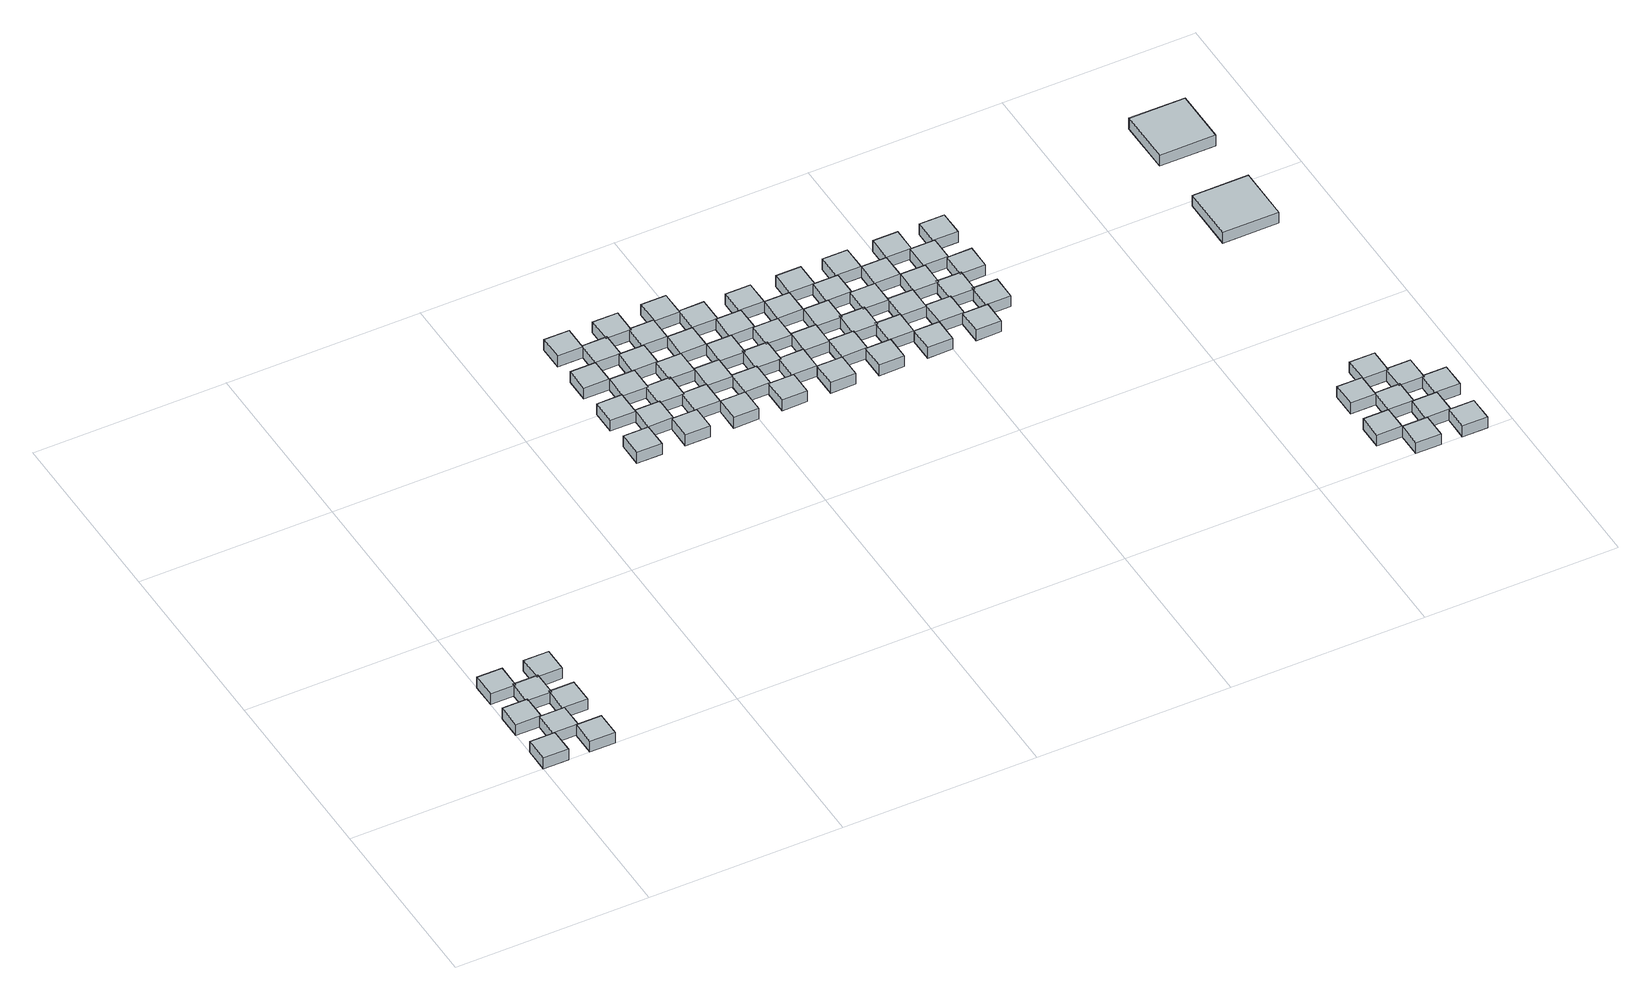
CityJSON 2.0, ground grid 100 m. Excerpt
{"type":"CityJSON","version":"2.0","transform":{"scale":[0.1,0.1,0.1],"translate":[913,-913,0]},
"CityObjects":{
"object1":{"type":"GenericCityObject","geometry":[{"type":"Solid","lod":"1","boundaries":[[[[0,1,2,3]],[[4,5,1,0]],[[5,6,2,1]],[[6,7,3,2]],[[7,4,0,3]],[[7,6,5,4]]]]}]},
"object2":{"type":"GenericCityObject","geometry":[{"type":"Solid","lod":"1","boundaries":[[[[8,9,10,11]],[[12,13,9,8]],[[13,14,10,9]],[[14,15,11,10]],[[15,12,8,11]],[[15,14,13,12]]]]}]},
"object3":{"type":"GenericCityObject","geometry":[{"type":"Solid","lod":"1","boundaries":[[[[16,17,18,19]],[[20,21,17,16]],[[21,22,18,17]],[[22,23,19,18]],[[23,20,16,19]],[[23,22,21,20]]]]}]},
"object4":{"type":"GenericCityObject","geometry":[{"type":"Solid","lod":"1","boundaries":[[[[24,25,26,27]],[[28,29,25,24]],[[29,30,26,25]],[[30,31,27,26]],[[31,28,24,27]],[[31,30,29,28]]]]}]},
"object5":{"type":"GenericCityObject","geometry":[{"type":"Solid","lod":"1","boundaries":[[[[32,33,34,35]],[[36,37,33,32]],[[37,38,34,33]],[[38,39,35,34]],[[39,36,32,35]],[[39,38,37,36]]]]}]},
"object6":{"type":"GenericCityObject","geometry":[{"type":"Solid","lod":"1","boundaries":[[[[40,41,42,43]],[[44,45,41,40]],[[45,46,42,41]],[[46,47,43,42]],[[47,44,40,43]],[[47,46,45,44]]]]}]},
"object7":{"type":"GenericCityObject","geometry":[{"type":"Solid","lod":"1","boundaries":[[[[48,49,50,51]],[[52,53,49,48]],[[53,54,50,49]],[[54,55,51,50]],[[55,52,48,51]],[[55,54,53,52]]]]}]},
"object8":{"type":"GenericCityObject","geometry":[{"type":"Solid","lod":"1","boundaries":[[[[56,57,58,59]],[[60,61,57,56]],[[61,62,58,57]],[[62,63,59,58]],[[63,60,56,59]],[[63,62,61,60]]]]}]},
"object9":{"type":"GenericCityObject","geometry":[{"type":"Solid","lod":"1","boundaries":[[[[64,65,66,67]],[[68,69,65,64]],[[69,70,66,65]],[[70,71,67,66]],[[71,68,64,67]],[[71,70,69,68]]]]}]},
"object10":{"type":"GenericCityObject","geometry":[{"type":"Solid","lod":"1","boundaries":[[[[72,73,74,75]],[[76,77,73,72]],[[77,78,74,73]],[[78,79,75,74]],[[79,76,72,75]],[[79,78,77,76]]]]}]},
"object11":{"type":"GenericCityObject","geometry":[{"type":"Solid","lod":"1","boundaries":[[[[80,81,82,83]],[[84,85,81,80]],[[85,86,82,81]],[[86,87,83,82]],[[87,84,80,83]],[[87,86,85,84]]]]}]},
"object12":{"type":"GenericCityObject","geometry":[{"type":"Solid","lod":"1","boundaries":[[[[66,88,89,90]],[[70,91,88,66]],[[91,92,89,88]],[[92,93,90,89]],[[93,70,66,90]],[[93,92,91,70]]]]}]},
"object13":{"type":"GenericCityObject","geometry":[{"type":"Solid","lod":"1","boundaries":[[[[94,95,96,97]],[[98,99,95,94]],[[99,100,96,95]],[[100,101,97,96]],[[101,98,94,97]],[[101,100,99,98]]]]}]},
"object14":{"type":"GenericCityObject","geometry":[{"type":"Solid","lod":"1","boundaries":[[[[102,103,104,81]],[[105,106,103,102]],[[106,107,104,103]],[[107,85,81,104]],[[85,105,102,81]],[[85,107,106,105]]]]}]},
"object15":{"type":"GenericCityObject","geometry":[{"type":"Solid","lod":"1","boundaries":[[[[108,109,110,111]],[[112,113,109,108]],[[113,114,110,109]],[[114,115,111,110]],[[115,112,108,111]],[[115,114,113,112]]]]}]},
"object16":{"type":"GenericCityObject","geometry":[{"type":"Solid","lod":"1","boundaries":[[[[82,116,117,118]],[[86,119,116,82]],[[119,120,117,116]],[[120,121,118,117]],[[121,86,82,118]],[[121,120,119,86]]]]}]},
"object17":{"type":"GenericCityObject","geometry":[{"type":"Solid","lod":"1","boundaries":[[[[122,123,124,125]],[[126,127,123,122]],[[127,128,124,123]],[[128,129,125,124]],[[129,126,122,125]],[[129,128,127,126]]]]}]},
"object18":{"type":"GenericCityObject","geometry":[{"type":"Solid","lod":"1","boundaries":[[[[130,131,132,133]],[[134,135,131,130]],[[135,136,132,131]],[[136,137,133,132]],[[137,134,130,133]],[[137,136,135,134]]]]}]},
"object19":{"type":"GenericCityObject","geometry":[{"type":"Solid","lod":"1","boundaries":[[[[138,139,140,141]],[[142,143,139,138]],[[143,144,140,139]],[[144,145,141,140]],[[145,142,138,141]],[[145,144,143,142]]]]}]},
"object20":{"type":"GenericCityObject","geometry":[{"type":"Solid","lod":"1","boundaries":[[[[146,147,148,149]],[[150,151,147,146]],[[151,152,148,147]],[[152,153,149,148]],[[153,150,146,149]],[[153,152,151,150]]]]}]},
"object21":{"type":"GenericCityObject","geometry":[{"type":"Solid","lod":"1","boundaries":[[[[154,155,156,157]],[[158,159,155,154]],[[159,160,156,155]],[[160,161,157,156]],[[161,158,154,157]],[[161,160,159,158]]]]}]},
"object22":{"type":"GenericCityObject","geometry":[{"type":"Solid","lod":"1","boundaries":[[[[162,163,164,139]],[[165,166,163,162]],[[166,167,164,163]],[[167,143,139,164]],[[143,165,162,139]],[[143,167,166,165]]]]}]},
"object23":{"type":"GenericCityObject","geometry":[{"type":"Solid","lod":"1","boundaries":[[[[168,169,170,171]],[[172,173,169,168]],[[173,174,170,169]],[[174,175,171,170]],[[175,172,168,171]],[[175,174,173,172]]]]}]},
"object24":{"type":"GenericCityObject","geometry":[{"type":"Solid","lod":"1","boundaries":[[[[176,177,178,179]],[[180,181,177,176]],[[181,182,178,177]],[[182,183,179,178]],[[183,180,176,179]],[[183,182,181,180]]]]}]},
"object25":{"type":"GenericCityObject","geometry":[{"type":"Solid","lod":"1","boundaries":[[[[156,184,185,169]],[[160,186,184,156]],[[186,187,185,184]],[[187,173,169,185]],[[173,160,156,169]],[[173,187,186,160]]]]}]},
"object26":{"type":"GenericCityObject","geometry":[{"type":"Solid","lod":"1","boundaries":[[[[164,188,189,190]],[[167,191,188,164]],[[191,192,189,188]],[[192,193,190,189]],[[193,167,164,190]],[[193,192,191,167]]]]}]},
"object27":{"type":"GenericCityObject","geometry":[{"type":"Solid","lod":"1","boundaries":[[[[194,195,196,197]],[[198,199,195,194]],[[199,200,196,195]],[[200,201,197,196]],[[201,198,194,197]],[[201,200,199,198]]]]}]},
"object28":{"type":"GenericCityObject","geometry":[{"type":"Solid","lod":"1","boundaries":[[[[202,203,204,184]],[[205,206,203,202]],[[206,207,204,203]],[[207,186,184,204]],[[186,205,202,184]],[[186,207,206,205]]]]}]},
"object29":{"type":"GenericCityObject","geometry":[{"type":"Solid","lod":"1","boundaries":[[[[208,209,210,211]],[[212,213,209,208]],[[213,214,210,209]],[[214,215,211,210]],[[215,212,208,211]],[[215,214,213,212]]]]}]},
"object30":{"type":"GenericCityObject","geometry":[{"type":"Solid","lod":"1","boundaries":[[[[185,216,217,218]],[[187,219,216,185]],[[219,220,217,216]],[[220,221,218,217]],[[221,187,185,218]],[[221,220,219,187]]]]}]},
"object31":{"type":"GenericCityObject","geometry":[{"type":"Solid","lod":"1","boundaries":[[[[222,223,224,225]],[[226,227,223,222]],[[227,228,224,223]],[[228,229,225,224]],[[229,226,222,225]],[[229,228,227,226]]]]}]},
"object32":{"type":"GenericCityObject","geometry":[{"type":"Solid","lod":"1","boundaries":[[[[230,231,232,233]],[[234,235,231,230]],[[235,236,232,231]],[[236,237,233,232]],[[237,234,230,233]],[[237,236,235,234]]]]}]},
"object33":{"type":"GenericCityObject","geometry":[{"type":"Solid","lod":"1","boundaries":[[[[238,239,240,241]],[[242,243,239,238]],[[243,244,240,239]],[[244,245,241,240]],[[245,242,238,241]],[[245,244,243,242]]]]}]},
"object34":{"type":"GenericCityObject","geometry":[{"type":"Solid","lod":"1","boundaries":[[[[246,247,248,249]],[[250,251,247,246]],[[251,252,248,247]],[[252,253,249,248]],[[253,250,246,249]],[[253,252,251,250]]]]}]},
"object35":{"type":"GenericCityObject","geometry":[{"type":"Solid","lod":"1","boundaries":[[[[254,255,256,239]],[[257,258,255,254]],[[258,259,256,255]],[[259,243,239,256]],[[243,257,254,239]],[[243,259,258,257]]]]}]},
"object36":{"type":"GenericCityObject","geometry":[{"type":"Solid","lod":"1","boundaries":[[[[260,261,262,263]],[[264,265,261,260]],[[265,266,262,261]],[[266,267,263,262]],[[267,264,260,263]],[[267,266,265,264]]]]}]},
"object37":{"type":"GenericCityObject","geometry":[{"type":"Solid","lod":"1","boundaries":[[[[268,269,270,271]],[[272,273,269,268]],[[273,274,270,269]],[[274,275,271,270]],[[275,272,268,271]],[[275,274,273,272]]]]}]},
"object38":{"type":"GenericCityObject","geometry":[{"type":"Solid","lod":"1","boundaries":[[[[248,276,277,261]],[[252,278,276,248]],[[278,279,277,276]],[[279,265,261,277]],[[265,252,248,261]],[[265,279,278,252]]]]}]},
"object39":{"type":"GenericCityObject","geometry":[{"type":"Solid","lod":"1","boundaries":[[[[256,280,281,282]],[[259,283,280,256]],[[283,284,281,280]],[[284,285,282,281]],[[285,259,256,282]],[[285,284,283,259]]]]}]},
"object40":{"type":"GenericCityObject","geometry":[{"type":"Solid","lod":"1","boundaries":[[[[286,287,288,276]],[[289,290,287,286]],[[290,291,288,287]],[[291,278,276,288]],[[278,289,286,276]],[[278,291,290,289]]]]}]},
"object41":{"type":"GenericCityObject","geometry":[{"type":"Solid","lod":"1","boundaries":[[[[292,293,294,295]],[[296,297,293,292]],[[297,298,294,293]],[[298,299,295,294]],[[299,296,292,295]],[[299,298,297,296]]]]}]},
"object42":{"type":"GenericCityObject","geometry":[{"type":"Solid","lod":"1","boundaries":[[[[277,300,301,302]],[[279,303,300,277]],[[303,304,301,300]],[[304,305,302,301]],[[305,279,277,302]],[[305,304,303,279]]]]}]},
"object43":{"type":"GenericCityObject","geometry":[{"type":"Solid","lod":"1","boundaries":[[[[306,307,308,309]],[[310,311,307,306]],[[311,312,308,307]],[[312,313,309,308]],[[313,310,306,309]],[[313,312,311,310]]]]}]},
"object44":{"type":"GenericCityObject","geometry":[{"type":"Solid","lod":"1","boundaries":[[[[314,315,316,317]],[[318,319,315,314]],[[319,320,316,315]],[[320,321,317,316]],[[321,318,314,317]],[[321,320,319,318]]]]}]},
"object45":{"type":"GenericCityObject","geometry":[{"type":"Solid","lod":"1","boundaries":[[[[322,323,324,325]],[[326,327,323,322]],[[327,328,324,323]],[[328,329,325,324]],[[329,326,322,325]],[[329,328,327,326]]]]}]},
"object46":{"type":"GenericCityObject","geometry":[{"type":"Solid","lod":"1","boundaries":[[[[330,331,332,333]],[[334,335,331,330]],[[335,336,332,331]],[[336,337,333,332]],[[337,334,330,333]],[[337,336,335,334]]]]}]},
"object47":{"type":"GenericCityObject","geometry":[{"type":"Solid","lod":"1","boundaries":[[[[338,339,340,323]],[[341,342,339,338]],[[342,343,340,339]],[[343,327,323,340]],[[327,341,338,323]],[[327,343,342,341]]]]}]},
"object48":{"type":"GenericCityObject","geometry":[{"type":"Solid","lod":"1","boundaries":[[[[344,345,346,347]],[[348,349,345,344]],[[349,350,346,345]],[[350,351,347,346]],[[351,348,344,347]],[[351,350,349,348]]]]}]},
"object49":{"type":"GenericCityObject","geometry":[{"type":"Solid","lod":"1","boundaries":[[[[352,353,354,355]],[[356,357,353,352]],[[357,358,354,353]],[[358,359,355,354]],[[359,356,352,355]],[[359,358,357,356]]]]}]},
"object50":{"type":"GenericCityObject","geometry":[{"type":"Solid","lod":"1","boundaries":[[[[332,360,361,345]],[[336,362,360,332]],[[362,363,361,360]],[[363,349,345,361]],[[349,336,332,345]],[[349,363,362,336]]]]}]},
"object51":{"type":"GenericCityObject","geometry":[{"type":"Solid","lod":"1","boundaries":[[[[340,364,365,366]],[[343,367,364,340]],[[367,368,365,364]],[[368,369,366,365]],[[369,343,340,366]],[[369,368,367,343]]]]}]},
"object52":{"type":"GenericCityObject","geometry":[{"type":"Solid","lod":"1","boundaries":[[[[370,371,372,360]],[[373,374,371,370]],[[374,375,372,371]],[[375,362,360,372]],[[362,373,370,360]],[[362,375,374,373]]]]}]},
"object53":{"type":"GenericCityObject","geometry":[{"type":"Solid","lod":"1","boundaries":[[[[376,377,378,379]],[[380,381,377,376]],[[381,382,378,377]],[[382,383,379,378]],[[383,380,376,379]],[[383,382,381,380]]]]}]},
"object54":{"type":"GenericCityObject","geometry":[{"type":"Solid","lod":"1","boundaries":[[[[361,384,385,386]],[[363,387,384,361]],[[387,388,385,384]],[[388,389,386,385]],[[389,363,361,386]],[[389,388,387,363]]]]}]},
"object55":{"type":"GenericCityObject","geometry":[{"type":"Solid","lod":"1","boundaries":[[[[390,391,392,393]],[[394,395,391,390]],[[395,396,392,391]],[[396,397,393,392]],[[397,394,390,393]],[[397,396,395,394]]]]}]},
"object56":{"type":"GenericCityObject","geometry":[{"type":"Solid","lod":"1","boundaries":[[[[398,399,400,401]],[[402,403,399,398]],[[403,404,400,399]],[[404,405,401,400]],[[405,402,398,401]],[[405,404,403,402]]]]}]},
"object57":{"type":"GenericCityObject","geometry":[{"type":"Solid","lod":"1","boundaries":[[[[406,407,408,409]],[[410,411,407,406]],[[411,412,408,407]],[[412,413,409,408]],[[413,410,406,409]],[[413,412,411,410]]]]}]},
"object58":{"type":"GenericCityObject","geometry":[{"type":"Solid","lod":"1","boundaries":[[[[414,415,416,417]],[[418,419,415,414]],[[419,420,416,415]],[[420,421,417,416]],[[421,418,414,417]],[[421,420,419,418]]]]}]},
"object59":{"type":"GenericCityObject","geometry":[{"type":"Solid","lod":"1","boundaries":[[[[422,423,424,425]],[[426,427,423,422]],[[427,428,424,423]],[[428,429,425,424]],[[429,426,422,425]],[[429,428,427,426]]]]}]},
"object60":{"type":"GenericCityObject","geometry":[{"type":"Solid","lod":"1","boundaries":[[[[430,431,432,433]],[[434,435,431,430]],[[435,436,432,431]],[[436,437,433,432]],[[437,434,430,433]],[[437,436,435,434]]]]}]},
"object61":{"type":"GenericCityObject","geometry":[{"type":"Solid","lod":"1","boundaries":[[[[438,439,440,441]],[[442,443,439,438]],[[443,444,440,439]],[[444,445,441,440]],[[445,442,438,441]],[[445,444,443,442]]]]}]},
"object62":{"type":"GenericCityObject","geometry":[{"type":"Solid","lod":"1","boundaries":[[[[446,447,448,431]],[[449,450,447,446]],[[450,451,448,447]],[[451,435,431,448]],[[435,449,446,431]],[[435,451,450,449]]]]}]},
"object63":{"type":"GenericCityObject","geometry":[{"type":"Solid","lod":"1","boundaries":[[[[432,452,453,454]],[[436,455,452,432]],[[455,456,453,452]],[[456,457,454,453]],[[457,436,432,454]],[[457,456,455,436]]]]}]},
"object64":{"type":"GenericCityObject","geometry":[{"type":"Solid","lod":"1","boundaries":[[[[458,459,460,461]],[[462,463,459,458]],[[463,464,460,459]],[[464,465,461,460]],[[465,462,458,461]],[[465,464,463,462]]]]}]},
"object65":{"type":"GenericCityObject","geometry":[{"type":"Solid","lod":"1","boundaries":[[[[466,467,468,469]],[[470,471,467,466]],[[471,472,468,467]],[[472,473,469,468]],[[473,470,466,469]],[[473,472,471,470]]]]}]},
"object66":{"type":"GenericCityObject","geometry":[{"type":"Solid","lod":"1","boundaries":[[[[474,475,476,477]],[[478,479,475,474]],[[479,480,476,475]],[[480,481,477,476]],[[481,478,474,477]],[[481,480,479,478]]]]}]},
"object67":{"type":"GenericCityObject","geometry":[{"type":"Solid","lod":"1","boundaries":[[[[482,483,484,485]],[[486,487,483,482]],[[487,488,484,483]],[[488,489,485,484]],[[489,486,482,485]],[[489,488,487,486]]]]}]},
"object68":{"type":"GenericCityObject","geometry":[{"type":"Solid","lod":"1","boundaries":[[[[490,491,492,493]],[[494,495,491,490]],[[495,496,492,491]],[[496,497,493,492]],[[497,494,490,493]],[[497,496,495,494]]]]}]},
"object69":{"type":"GenericCityObject","geometry":[{"type":"Solid","lod":"1","boundaries":[[[[498,499,500,501]],[[502,503,499,498]],[[503,504,500,499]],[[504,505,501,500]],[[505,502,498,501]],[[505,504,503,502]]]]}]},
"object70":{"type":"GenericCityObject","geometry":[{"type":"Solid","lod":"1","boundaries":[[[[506,507,508,509]],[[510,511,507,506]],[[511,512,508,507]],[[512,513,509,508]],[[513,510,506,509]],[[513,512,511,510]]]]}]}
},
"vertices":[
[0,0,0],[130,0,0],[130,130,0],[0,130,0],[0,0,65],[130,0,65],[130,130,65],[0,130,65],
[0,260,0],[130,260,0],[130,390,0],[0,390,0],[0,260,65],[130,260,65],[130,390,65],[0,390,65],
[0,500,0],[130,500,0],[130,630,0],[0,630,0],[0,500,65],[130,500,65],[130,630,65],[0,630,65],
[120,130,0],[250,130,0],[250,260,0],[120,260,0],[120,130,65],[250,130,65],[250,260,65],[120,260,65],
[120,380,0],[250,380,0],[250,510,0],[120,510,0],[120,380,65],[250,380,65],[250,510,65],[120,510,65],
[240,0,0],[370,0,0],[370,130,0],[240,130,0],[240,0,65],[370,0,65],[370,130,65],[240,130,65],
[240,260,0],[370,260,0],[370,390,0],[240,390,0],[240,260,65],[370,260,65],[370,390,65],[240,390,65],
[240,500,0],[370,500,0],[370,630,0],[240,630,0],[240,500,65],[370,500,65],[370,630,65],[240,630,65],
[1370,1630,0],[1500,1630,0],[1500,1760,0],[1370,1760,0],[1370,1630,65],[1500,1630,65],[1500,1760,65],[1370,1760,65],
[1370,1880,0],[1500,1880,0],[1500,2010,0],[1370,2010,0],[1370,1880,65],[1500,1880,65],[1500,2010,65],[1370,2010,65],
[1370,2130,0],[1500,2130,0],[1500,2260,0],[1370,2260,0],[1370,2130,65],[1500,2130,65],[1500,2260,65],[1370,2260,65],
[1630,1760,0],[1630,1890,0],[1500,1890,0],[1630,1760,65],[1630,1890,65],[1500,1890,65],
[1370,2380,0],[1500,2380,0],[1500,2510,0],[1370,2510,0],[1370,2380,65],[1500,2380,65],[1500,2510,65],[1370,2510,65],
[1500,2000,0],[1630,2000,0],[1630,2130,0],[1500,2000,65],[1630,2000,65],[1630,2130,65],
[1620,1630,0],[1750,1630,0],[1750,1760,0],[1620,1760,0],[1620,1630,65],[1750,1630,65],[1750,1760,65],[1620,1760,65],
[1630,2260,0],[1630,2390,0],[1500,2390,0],[1630,2260,65],[1630,2390,65],[1500,2390,65],
[1620,1880,0],[1750,1880,0],[1750,2010,0],[1620,2010,0],[1620,1880,65],[1750,1880,65],[1750,2010,65],[1620,2010,65],
[1620,2130,0],[1750,2130,0],[1750,2260,0],[1620,2260,0],[1620,2130,65],[1750,2130,65],[1750,2260,65],[1620,2260,65],
[1740,1760,0],[1870,1760,0],[1870,1890,0],[1740,1890,0],[1740,1760,65],[1870,1760,65],[1870,1890,65],[1740,1890,65],
[1620,2380,0],[1750,2380,0],[1750,2510,0],[1620,2510,0],[1620,2380,65],[1750,2380,65],[1750,2510,65],[1620,2510,65],
[1740,2000,0],[1870,2000,0],[1870,2130,0],[1740,2130,0],[1740,2000,65],[1870,2000,65],[1870,2130,65],[1740,2130,65],
[1870,1630,0],[2000,1630,0],[2000,1760,0],[1870,1630,65],[2000,1630,65],[2000,1760,65],
[1740,2260,0],[1870,2260,0],[1870,2390,0],[1740,2390,0],[1740,2260,65],[1870,2260,65],[1870,2390,65],[1740,2390,65],
[1870,1880,0],[2000,1880,0],[2000,2010,0],[1870,2010,0],[1870,1880,65],[2000,1880,65],[2000,2010,65],[1870,2010,65],
[2000,2130,0],[2000,2260,0],[2000,2130,65],[2000,2260,65],
[2130,1760,0],[2130,1890,0],[2000,1890,0],[2130,1760,65],[2130,1890,65],[2000,1890,65],
[1870,2380,0],[2000,2380,0],[2000,2510,0],[1870,2510,0],[1870,2380,65],[2000,2380,65],[2000,2510,65],[1870,2510,65],
[2000,2000,0],[2130,2000,0],[2130,2130,0],[2000,2000,65],[2130,2000,65],[2130,2130,65],
[2120,1630,0],[2250,1630,0],[2250,1760,0],[2120,1760,0],[2120,1630,65],[2250,1630,65],[2250,1760,65],[2120,1760,65],
[2130,2260,0],[2130,2390,0],[2000,2390,0],[2130,2260,65],[2130,2390,65],[2000,2390,65],
[2120,1880,0],[2250,1880,0],[2250,2010,0],[2120,2010,0],[2120,1880,65],[2250,1880,65],[2250,2010,65],[2120,2010,65],
[2120,2130,0],[2250,2130,0],[2250,2260,0],[2120,2260,0],[2120,2130,65],[2250,2130,65],[2250,2260,65],[2120,2260,65],
[2240,1760,0],[2370,1760,0],[2370,1890,0],[2240,1890,0],[2240,1760,65],[2370,1760,65],[2370,1890,65],[2240,1890,65],
[2240,2000,0],[2370,2000,0],[2370,2130,0],[2240,2130,0],[2240,2000,65],[2370,2000,65],[2370,2130,65],[2240,2130,65],
[2370,1630,0],[2500,1630,0],[2500,1760,0],[2370,1630,65],[2500,1630,65],[2500,1760,65],
[2240,2260,0],[2370,2260,0],[2370,2390,0],[2240,2390,0],[2240,2260,65],[2370,2260,65],[2370,2390,65],[2240,2390,65],
[2370,1880,0],[2500,1880,0],[2500,2010,0],[2370,2010,0],[2370,1880,65],[2500,1880,65],[2500,2010,65],[2370,2010,65],
[2500,2130,0],[2500,2260,0],[2500,2130,65],[2500,2260,65],
[2630,1760,0],[2630,1890,0],[2500,1890,0],[2630,1760,65],[2630,1890,65],[2500,1890,65],
[2500,2000,0],[2630,2000,0],[2630,2130,0],[2500,2000,65],[2630,2000,65],[2630,2130,65],
[2620,1630,0],[2750,1630,0],[2750,1760,0],[2620,1760,0],[2620,1630,65],[2750,1630,65],[2750,1760,65],[2620,1760,65],
[2630,2260,0],[2630,2390,0],[2500,2390,0],[2630,2260,65],[2630,2390,65],[2500,2390,65],
[2620,1880,0],[2750,1880,0],[2750,2010,0],[2620,2010,0],[2620,1880,65],[2750,1880,65],[2750,2010,65],[2620,2010,65],
[2620,2130,0],[2750,2130,0],[2750,2260,0],[2620,2260,0],[2620,2130,65],[2750,2130,65],[2750,2260,65],[2620,2260,65],
[2740,1760,0],[2870,1760,0],[2870,1890,0],[2740,1890,0],[2740,1760,65],[2870,1760,65],[2870,1890,65],[2740,1890,65],
[2740,2000,0],[2870,2000,0],[2870,2130,0],[2740,2130,0],[2740,2000,65],[2870,2000,65],[2870,2130,65],[2740,2130,65],
[2870,1630,0],[3000,1630,0],[3000,1760,0],[2870,1630,65],[3000,1630,65],[3000,1760,65],
[2740,2260,0],[2870,2260,0],[2870,2390,0],[2740,2390,0],[2740,2260,65],[2870,2260,65],[2870,2390,65],[2740,2390,65],
[2870,1880,0],[3000,1880,0],[3000,2010,0],[2870,2010,0],[2870,1880,65],[3000,1880,65],[3000,2010,65],[2870,2010,65],
[3000,2130,0],[3000,2260,0],[3000,2130,65],[3000,2260,65],
[3130,1760,0],[3130,1890,0],[3000,1890,0],[3130,1760,65],[3130,1890,65],[3000,1890,65],
[3000,2000,0],[3130,2000,0],[3130,2130,0],[3000,2000,65],[3130,2000,65],[3130,2130,65],
[3120,1630,0],[3250,1630,0],[3250,1760,0],[3120,1760,0],[3120,1630,65],[3250,1630,65],[3250,1760,65],[3120,1760,65],
[3130,2260,0],[3130,2390,0],[3000,2390,0],[3130,2260,65],[3130,2390,65],[3000,2390,65],
[3120,1880,0],[3250,1880,0],[3250,2010,0],[3120,2010,0],[3120,1880,65],[3250,1880,65],[3250,2010,65],[3120,2010,65],
[3120,2130,0],[3250,2130,0],[3250,2260,0],[3120,2260,0],[3120,2130,65],[3250,2130,65],[3250,2260,65],[3120,2260,65],
[3240,1760,0],[3370,1760,0],[3370,1890,0],[3240,1890,0],[3240,1760,65],[3370,1760,65],[3370,1890,65],[3240,1890,65],
[3240,2000,0],[3370,2000,0],[3370,2130,0],[3240,2130,0],[3240,2000,65],[3370,2000,65],[3370,2130,65],[3240,2130,65],
[3240,2260,0],[3370,2260,0],[3370,2390,0],[3240,2390,0],[3240,2260,65],[3370,2260,65],[3370,2390,65],[3240,2390,65],
[4370,130,0],[4500,130,0],[4500,260,0],[4370,260,0],[4370,130,65],[4500,130,65],[4500,260,65],[4370,260,65],
[4370,380,0],[4500,380,0],[4500,510,0],[4370,510,0],[4370,380,65],[4500,380,65],[4500,510,65],[4370,510,65],
[4500,0,0],[4630,0,0],[4630,130,0],[4500,0,65],[4630,0,65],[4630,130,65],
[4630,260,0],[4630,390,0],[4500,390,0],[4630,260,65],[4630,390,65],[4500,390,65],
[4500,500,0],[4630,500,0],[4630,630,0],[4500,630,0],[4500,500,65],[4630,500,65],[4630,630,65],[4500,630,65],
[4620,130,0],[4750,130,0],[4750,260,0],[4620,260,0],[4620,130,65],[4750,130,65],[4750,260,65],[4620,260,65],
[4620,380,0],[4750,380,0],[4750,510,0],[4620,510,0],[4620,380,65],[4750,380,65],[4750,510,65],[4620,510,65],
[4740,0,0],[4870,0,0],[4870,130,0],[4740,130,0],[4740,0,65],[4870,0,65],[4870,130,65],[4740,130,65],
[4740,260,0],[4870,260,0],[4870,390,0],[4740,390,0],[4740,260,65],[4870,260,65],[4870,390,65],[4740,390,65],
[4420,1680,0],[4709,1680,0],[4709,1969,0],[4420,1969,0],[4420,1680,65],[4709,1680,65],[4709,1969,65],[4420,1969,65],
[4420,2280,0],[4709,2280,0],[4709,2569,0],[4420,2569,0],[4420,2280,65],[4709,2280,65],[4709,2569,65],[4420,2569,65]
]}
